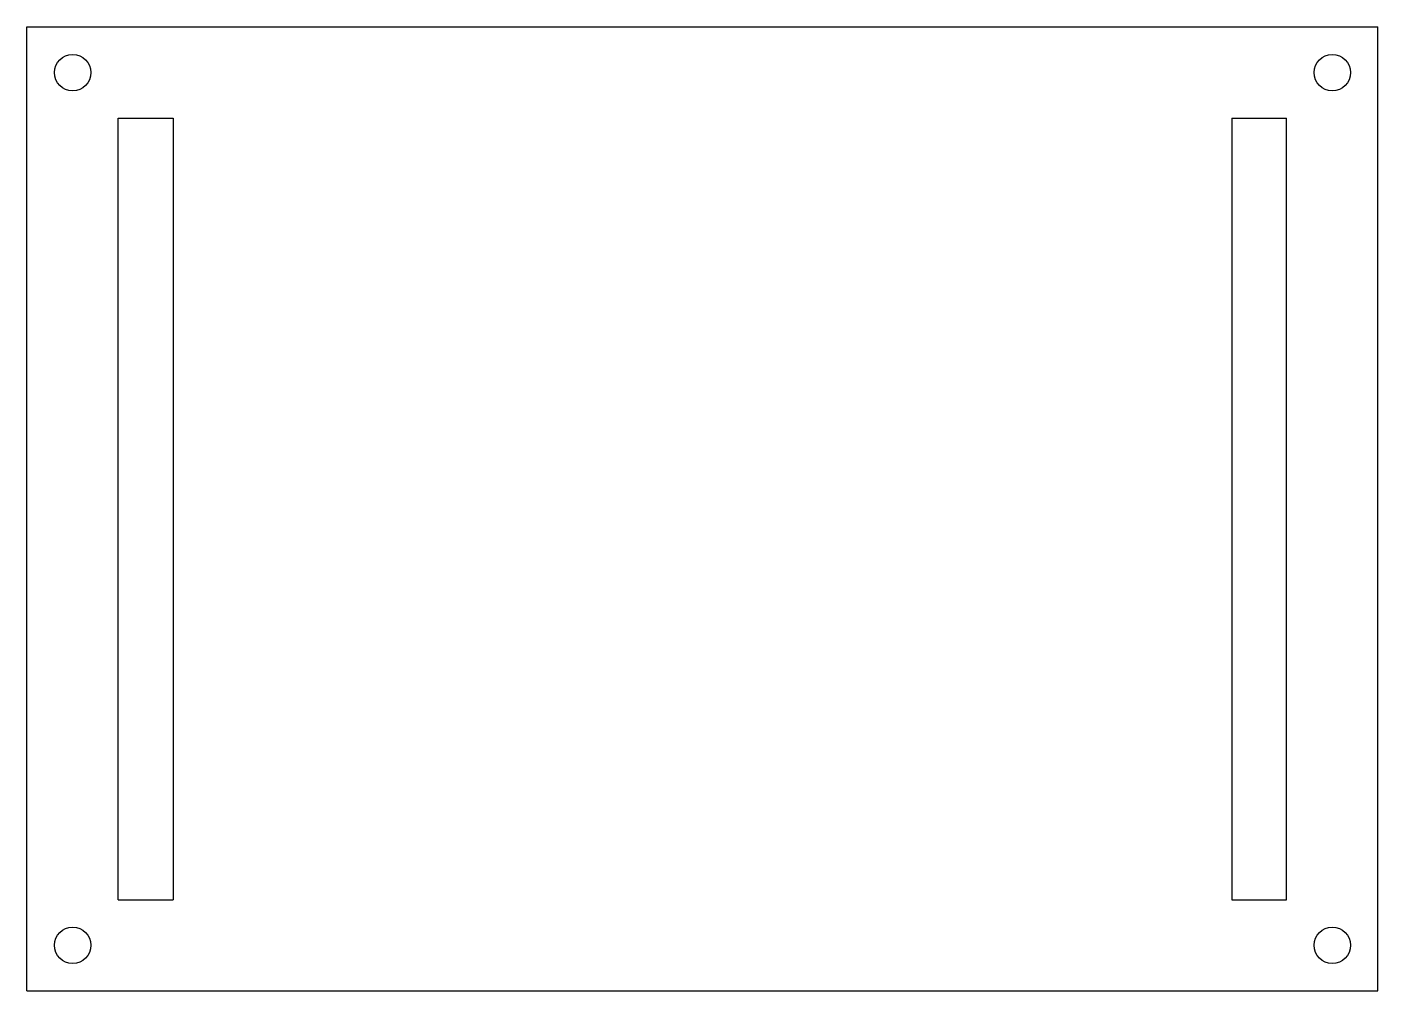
# Model space of a CAD drawing. Header units: millimetres. Extents: x -81 to 67, y -39 to 66.
import ezdxf

# ---------------------------------------------------------------- set-up
doc = ezdxf.new("R2010")
doc.units = ezdxf.units.MM

msp = doc.modelspace()

# ---------------------------------------------------------------- linework, layer by layer
at = {"color": 7, "linetype": 'Continuous'}
for p, q in [((-81.24, -39.19), (-81.24, 66.41)), ((-81.24, 66.41), (66.66, 66.41)), ((66.66, -39.19), (66.66, 66.41)), ((-71.24, -29.19), (-71.24, 56.41)), ((-71.24, 56.41), (-65.24, 56.41)), ((-65.24, 56.41), (-65.24, -29.19)), ((50.66, 56.41), (50.66, -29.19)), ((50.66, 56.41), (56.66, 56.41)), ((56.66, -29.19), (56.66, 56.41)), ((-71.24, -29.19), (-65.24, -29.19)), ((50.66, -29.19), (56.66, -29.19)), ((-81.24, -39.19), (66.66, -39.19))]:
    msp.add_line(p, q, dxfattribs=at)
for centre in [(-76.24, 61.41), (61.66, 61.41), (-76.24, -34.19), (61.66, -34.19)]:
    msp.add_circle(centre, 2, dxfattribs=at)

doc.saveas('drawing.dxf')
